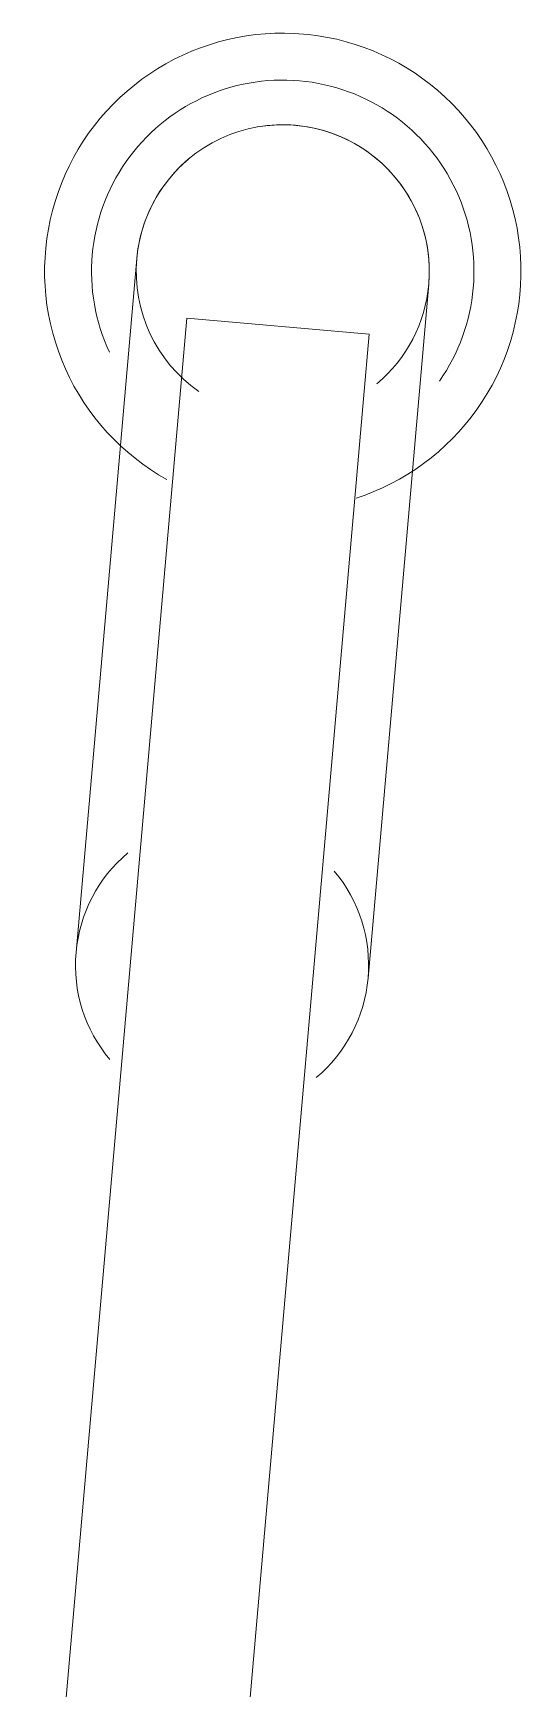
# Model space of a CAD drawing. Header units: metres. Extents: x 4238 to 4687, y -1 to 29.
# Drawn here: x 4650.75684 to 4650.77015, y 16.97696 to 17.02212 of the extents above; entities that cross this region are included whole.
import ezdxf

# ---------------------------------------------------------------- set-up
doc = ezdxf.new("R2010")
doc.units = ezdxf.units.M
doc.layers.add('Q-SPCQ', color=91, linetype='Continuous', lineweight=5)

# ---------------------------------------------------------------- blocks, each defined once
blk = doc.blocks.new('Static Line_Sayfa_Metal Deck_Pan Mount - Up to 15 _ pitch - Max 2 Users-1845519-SECTION - GRID A9-A10')
at = {"layer": 'Q-SPCQ'}
for p, q in [((4567.68349699903, 17.0159723758182), (4567.681839527318, 16.99704480888957)), ((4567.689809029157, 16.99634692606598), (4567.691466500868, 17.01527449299465)), ((4567.684860529587, 17.01434703171619), (4567.684706167687, 17.01258266711251)), ((4567.68984150308, 17.01391125300236), (4567.684860529589, 17.01434703171612)), ((4567.689687141179, 17.0121468883987), (4567.689841503078, 17.01391125300232)), ((4567.680667841567, 16.96642438832495), (4567.684706167688, 17.01258266711245)), ((4567.689687141178, 17.01214688839871), (4567.685648815057, 16.96598860961121))]:
    blk.add_line(p, q, dxfattribs=at)
at = {"layer": 'Q-SPCQ', "flags": 128}
for points in [[(4567.688048262278, 17.02209869994408), (4567.68778886757, 17.02211617487309), (4567.687528981541, 17.02212326280243), (4567.687269019951, 17.02211995239288), (4567.687009398683, 17.02210624894039), (4567.686750533077, 17.02208217436757), (4567.686492837262, 17.02204776718863), (4567.686236723495, 17.02200308244767), (4567.685982601507, 17.02194819163075), (4567.685730877835, 17.02188318255153), (4567.685481955186, 17.02180815921057), (4567.685236231781, 17.02172324162927), (4567.684994100727, 17.02162856565764), (4567.684755949381, 17.02152428275705), (4567.684522158734, 17.02141055975787), (4567.6842931028, 17.02128757859265), (4567.684069148024, 17.021155536005), (4567.683850652681, 17.02101464323493), (4567.683637966321, 17.02086512568078), (4567.683431429194, 17.02070722253877), (4567.683231371716, 17.02054118642023), (4567.683038113936, 17.02036728294753), (4567.682851965026, 17.02018579032914), (4567.682673222786, 17.01999699891451), (4567.68250217316, 17.01980121072965), (4567.682339089797, 17.01959873899389), (4567.682184233593, 17.01938990761879), (4567.682037852286, 17.01917505069004), (4567.681900180053, 17.01895451193289), (4567.681771437141, 17.01872864416226), (4567.681651829512, 17.01849780871844), (4567.681541548511, 17.0182623748889), (4567.681440770566, 17.01802271931749), (4567.681349656899, 17.01777922540209), (4567.681268353273, 17.01753228268094), (4567.681196989755, 17.01728228620979), (4567.681135680514, 17.01702963592959), (4567.68108452363, 17.01677473602692), (4567.681043600945, 17.01651799428727), (4567.681012977922, 17.01625982144265), (4567.680992703556, 17.0160006305145), (4567.68098281028, 17.01574083615307), (4567.680983313921, 17.01548085397388), (4567.680994213672, 17.01522109989297), (4567.6810154921, 17.01496198946144), (4567.681047115159, 17.01470393720071), (4567.681089032262, 17.01444735593938), (4567.681141176348, 17.01419265615273), (4567.681203464002, 17.01394024530605), (4567.681275795571, 17.01369052720288), (4567.681358055345, 17.01344390133887), (4567.681450111723, 17.01320076226285), (4567.681551817437, 17.01296149894544), (4567.681663009777, 17.01272649415694), (4567.681783510861, 17.01249612385484), (4567.681913127911, 17.01227075658251), (4567.682051653568, 17.01205075287949), (4567.682198866222, 17.01183646470478), (4567.682354530362, 17.01162823487376), (4567.68251839696, 17.01142639650972), (4567.682690203865, 17.01123127251101), (4567.68286967622, 17.01104317503436), (4567.68305652691, 17.01086240499563), (4567.683250457012, 17.01068925158836), (4567.68345115628, 17.01052399182102), (4567.68365830364, 17.01036689007398), (4567.683871567697, 17.01021819767654), (4567.684090607276, 17.01007815250482), (4567.684315071959, 17.00994697860119)], [(4567.688048262278, 17.02209869994407), (4567.687788867572, 17.02211617487309), (4567.687528981542, 17.02212326280243), (4567.687269019952, 17.02211995239287), (4567.687009398684, 17.02210624894038), (4567.686750533078, 17.02208217436756), (4567.686492837262, 17.02204776718861), (4567.686236723496, 17.02200308244767), (4567.685982601508, 17.02194819163075), (4567.685730877836, 17.02188318255152), (4567.685481955186, 17.02180815921056), (4567.685236231782, 17.02172324162926), (4567.684994100729, 17.02162856565763), (4567.684755949381, 17.02152428275703), (4567.684522158735, 17.02141055975784), (4567.684293102802, 17.02128757859264), (4567.684069148025, 17.021155536005), (4567.683850652682, 17.0210146432349), (4567.683637966321, 17.02086512568078), (4567.683431429195, 17.02070722253875), (4567.683231371717, 17.02054118642022), (4567.683038113937, 17.02036728294752), (4567.682851965027, 17.02018579032912), (4567.682673222786, 17.01999699891449), (4567.682502173162, 17.01980121072963), (4567.682339089799, 17.01959873899387), (4567.682184233594, 17.01938990761879), (4567.682037852287, 17.01917505069004), (4567.681900180053, 17.01895451193288), (4567.681771437141, 17.01872864416226), (4567.681651829513, 17.01849780871842), (4567.681541548512, 17.01826237488888), (4567.681440770566, 17.01802271931749), (4567.6813496569, 17.01777922540209), (4567.681268353273, 17.01753228268094), (4567.681196989756, 17.01728228620976), (4567.681135680515, 17.01702963592956), (4567.68108452363, 17.01677473602692), (4567.681043600945, 17.01651799428727), (4567.681012977922, 17.01625982144262), (4567.680992703557, 17.0160006305145), (4567.680982810281, 17.01574083615307), (4567.680983313921, 17.01548085397387), (4567.680994213673, 17.01522109989294), (4567.6810154921, 17.01496198946143), (4567.681047115159, 17.01470393720071), (4567.681089032262, 17.01444735593937), (4567.681141176349, 17.01419265615273), (4567.681203464002, 17.01394024530605), (4567.681275795572, 17.01369052720286), (4567.681358055345, 17.01344390133887), (4567.681450111725, 17.01320076226285), (4567.681551817438, 17.01296149894544), (4567.681663009777, 17.01272649415694), (4567.681783510861, 17.01249612385483), (4567.681913127912, 17.0122707565825), (4567.682051653569, 17.01205075287949), (4567.682198866223, 17.01183646470478), (4567.682354530362, 17.01162823487376), (4567.682518396961, 17.01142639650972), (4567.682690203866, 17.01123127251099), (4567.68286967622, 17.01104317503436), (4567.68305652691, 17.01086240499563), (4567.683250457014, 17.01068925158835), (4567.683451156282, 17.010523991821), (4567.68365830364, 17.01036689007398), (4567.683871567698, 17.01021819767654), (4567.684090607277, 17.01007815250481), (4567.68431507196, 17.0099469786012)], [(4567.68804826228, 17.02209869994409), (4567.687788867573, 17.0221161748731), (4567.687528981543, 17.02212326280242), (4567.687269019953, 17.02211995239288), (4567.687009398684, 17.02210624894038), (4567.686750533078, 17.02208217436758), (4567.686492837264, 17.02204776718864), (4567.686236723497, 17.02200308244768), (4567.685982601509, 17.02194819163076), (4567.685730877837, 17.02188318255153), (4567.685481955187, 17.02180815921058), (4567.685236231782, 17.02172324162927), (4567.684994100729, 17.02162856565765), (4567.684755949382, 17.02152428275704), (4567.684522158735, 17.02141055975786), (4567.684293102802, 17.02128757859264), (4567.684069148026, 17.021155536005), (4567.683850652683, 17.02101464323492), (4567.683637966322, 17.02086512568079), (4567.683431429195, 17.02070722253878), (4567.683231371717, 17.02054118642024), (4567.683038113937, 17.02036728294752), (4567.682851965028, 17.02018579032913), (4567.682673222786, 17.0199969989145), (4567.682502173162, 17.01980121072964), (4567.682339089799, 17.01959873899389), (4567.682184233595, 17.01938990761881), (4567.682037852288, 17.01917505069004), (4567.681900180054, 17.01895451193288), (4567.681771437143, 17.01872864416227), (4567.681651829513, 17.01849780871843), (4567.681541548513, 17.01826237488889), (4567.681440770567, 17.0180227193175), (4567.6813496569, 17.0177792254021), (4567.681268353273, 17.01753228268095), (4567.681196989757, 17.01728228620976), (4567.681135680516, 17.01702963592958), (4567.681084523631, 17.01677473602694), (4567.681043600945, 17.01651799428728), (4567.681012977924, 17.01625982144263), (4567.680992703557, 17.01600063051451), (4567.680982810281, 17.01574083615307), (4567.680983313923, 17.01548085397388), (4567.680994213674, 17.01522109989295), (4567.6810154921, 17.01496198946143), (4567.68104711516, 17.01470393720072), (4567.681089032264, 17.01444735593937), (4567.68114117635, 17.01419265615272), (4567.681203464002, 17.01394024530604), (4567.681275795572, 17.01369052720287), (4567.681358055346, 17.01344390133888), (4567.681450111725, 17.01320076226285), (4567.681551817439, 17.01296149894545), (4567.681663009779, 17.01272649415695), (4567.681783510862, 17.01249612385485), (4567.681913127912, 17.0122707565825), (4567.68205165357, 17.0120507528795), (4567.682198866224, 17.01183646470479), (4567.682354530363, 17.01162823487377), (4567.682518396962, 17.01142639650971), (4567.682690203866, 17.01123127251102), (4567.682869676221, 17.01104317503437), (4567.683056526911, 17.01086240499565), (4567.683250457014, 17.01068925158836), (4567.683451156282, 17.01052399182102), (4567.683658303641, 17.01036689007399), (4567.683871567698, 17.01021819767655), (4567.684090607277, 17.01007815250483), (4567.684315071961, 17.00994697860119)], [(4567.68804826228, 17.02209869994406), (4567.687788867573, 17.02211617487308), (4567.687528981543, 17.02212326280242), (4567.687269019953, 17.02211995239288), (4567.687009398685, 17.02210624894037), (4567.686750533079, 17.02208217436758), (4567.686492837264, 17.02204776718863), (4567.686236723498, 17.02200308244766), (4567.68598260151, 17.02194819163075), (4567.685730877838, 17.02188318255151), (4567.685481955187, 17.02180815921055), (4567.685236231784, 17.02172324162925), (4567.684994100729, 17.02162856565764), (4567.684755949383, 17.02152428275703), (4567.684522158736, 17.02141055975785), (4567.684293102803, 17.02128757859263), (4567.684069148026, 17.02115553600499), (4567.683850652684, 17.02101464323491), (4567.683637966323, 17.02086512568077), (4567.683431429195, 17.02070722253877), (4567.683231371718, 17.02054118642021), (4567.683038113939, 17.02036728294751), (4567.682851965028, 17.02018579032913), (4567.682673222787, 17.0199969989145), (4567.682502173163, 17.01980121072964), (4567.6823390898, 17.01959873899388), (4567.682184233596, 17.01938990761878), (4567.682037852288, 17.01917505069003), (4567.681900180055, 17.01895451193287), (4567.681771437143, 17.01872864416225), (4567.681651829513, 17.01849780871843), (4567.681541548513, 17.01826237488889), (4567.681440770568, 17.0180227193175), (4567.681349656901, 17.01777922540208), (4567.681268353275, 17.01753228268094), (4567.681196989757, 17.01728228620977), (4567.681135680516, 17.01702963592957), (4567.681084523632, 17.01677473602693), (4567.681043600946, 17.01651799428726), (4567.681012977924, 17.01625982144263), (4567.680992703558, 17.0160006305145), (4567.680982810281, 17.01574083615306), (4567.680983313923, 17.01548085397388), (4567.680994213675, 17.01522109989295), (4567.681015492101, 17.01496198946143), (4567.681047115161, 17.0147039372007), (4567.681089032264, 17.01444735593939), (4567.681141176351, 17.01419265615272), (4567.681203464003, 17.01394024530604), (4567.681275795573, 17.01369052720286), (4567.681358055347, 17.01344390133887), (4567.681450111726, 17.01320076226284), (4567.68155181744, 17.01296149894545), (4567.681663009779, 17.01272649415694), (4567.681783510863, 17.01249612385484), (4567.681913127914, 17.01227075658249), (4567.68205165357, 17.01205075287949), (4567.682198866224, 17.01183646470479), (4567.682354530363, 17.01162823487376), (4567.682518396962, 17.01142639650971), (4567.682690203866, 17.011231272511), (4567.682869676221, 17.01104317503437), (4567.683056526912, 17.01086240499564), (4567.683250457015, 17.01068925158834), (4567.683451156283, 17.01052399182101), (4567.683658303641, 17.01036689007399), (4567.683871567699, 17.01021819767653), (4567.684090607278, 17.01007815250481), (4567.684315071961, 17.00994697860119)], [(4567.688048262277, 17.02209869994409), (4567.68778886757, 17.02211617487311), (4567.687528981541, 17.02212326280245), (4567.68726901995, 17.0221199523929), (4567.687009398683, 17.0221062489404), (4567.686750533077, 17.02208217436759), (4567.686492837262, 17.02204776718865), (4567.686236723495, 17.02200308244769), (4567.685982601506, 17.02194819163077), (4567.685730877835, 17.02188318255154), (4567.685481955185, 17.02180815921059), (4567.68523623178, 17.0217232416293), (4567.684994100727, 17.02162856565766), (4567.684755949381, 17.02152428275707), (4567.684522158732, 17.02141055975788), (4567.6842931028, 17.02128757859267), (4567.684069148023, 17.02115553600502), (4567.683850652681, 17.02101464323494), (4567.68363796632, 17.0208651256808), (4567.683431429193, 17.02070722253879), (4567.683231371716, 17.02054118642025), (4567.683038113936, 17.02036728294754), (4567.682851965026, 17.02018579032915), (4567.682673222785, 17.01999699891453), (4567.68250217316, 17.01980121072967), (4567.682339089797, 17.01959873899393), (4567.682184233593, 17.01938990761881), (4567.682037852285, 17.01917505069006), (4567.681900180052, 17.0189545119329), (4567.68177143714, 17.01872864416228), (4567.681651829511, 17.01849780871846), (4567.68154154851, 17.01826237488892), (4567.681440770565, 17.01802271931751), (4567.681349656898, 17.0177792254021), (4567.681268353272, 17.01753228268096), (4567.681196989755, 17.0172822862098), (4567.681135680514, 17.01702963592962), (4567.68108452363, 17.01677473602694), (4567.681043600943, 17.01651799428729), (4567.681012977922, 17.01625982144266), (4567.680992703556, 17.01600063051452), (4567.68098281028, 17.01574083615307), (4567.68098331392, 17.01548085397389), (4567.680994213672, 17.01522109989298), (4567.681015492099, 17.01496198946146), (4567.681047115158, 17.01470393720073), (4567.681089032261, 17.01444735593941), (4567.681141176348, 17.01419265615275), (4567.681203464, 17.01394024530607), (4567.68127579557, 17.0136905272029), (4567.681358055344, 17.01344390133889), (4567.681450111723, 17.01320076226287), (4567.681551817436, 17.01296149894546), (4567.681663009776, 17.01272649415696), (4567.68178351086, 17.01249612385487), (4567.681913127911, 17.01227075658254), (4567.682051653568, 17.01205075287951), (4567.68219886622, 17.0118364647048), (4567.682354530361, 17.01162823487378), (4567.682518396959, 17.01142639650974), (4567.682690203864, 17.01123127251103), (4567.682869676219, 17.01104317503438), (4567.683056526909, 17.01086240499567), (4567.683250457012, 17.01068925158837), (4567.68345115628, 17.01052399182104), (4567.683658303638, 17.010366890074), (4567.683871567696, 17.01021819767656), (4567.684090607276, 17.01007815250484), (4567.684315071958, 17.00994697860122)], [(4567.689481544714, 17.00943870960192), (4567.689727268118, 17.0095236271832), (4567.689969399174, 17.00961830315483), (4567.69020755052, 17.00972258605545), (4567.690441341167, 17.00983630905462), (4567.690670397099, 17.00995929021985), (4567.690894351876, 17.01009133280748), (4567.691112847217, 17.01023222557757), (4567.691325533578, 17.0103817431317), (4567.691532070705, 17.01053964627371), (4567.691732128184, 17.01070568239226), (4567.691925385963, 17.01087958586494), (4567.692111534872, 17.01106107848336), (4567.692290277115, 17.01124986989798), (4567.692461326738, 17.01144565808283), (4567.692624410101, 17.01164812981861), (4567.692779266305, 17.01185696119367), (4567.692925647614, 17.01207181812243), (4567.693063319847, 17.0122923568796), (4567.693192062758, 17.01251822465022), (4567.693311670389, 17.01274906009404), (4567.693421951389, 17.0129844939236), (4567.693522729333, 17.013224149495), (4567.693613843001, 17.01346764341041), (4567.693695146627, 17.01371458613154), (4567.693766510143, 17.01396458260272), (4567.693827819385, 17.01421723288291), (4567.693878976269, 17.01447213278556), (4567.693919898956, 17.01472887452519), (4567.693950521978, 17.01498704736982), (4567.693970796344, 17.01524623829799), (4567.69398068962, 17.01550603265941), (4567.693980185979, 17.01576601483861), (4567.693969286226, 17.01602576891952), (4567.6939480078, 17.01628487935104), (4567.693916384741, 17.01654293161176), (4567.693874467638, 17.0167995128731), (4567.693822323551, 17.01705421265977), (4567.693760035899, 17.01730662350644), (4567.693687704328, 17.01755634160962), (4567.693605444554, 17.0178029674736), (4567.693513388176, 17.01804610654961), (4567.693411682462, 17.01828536986702), (4567.693300490122, 17.01852037465554), (4567.693179989039, 17.01875074495765), (4567.69305037199, 17.01897611222996), (4567.692911846331, 17.019196115933), (4567.692764633678, 17.01941040410769), (4567.692608969537, 17.01961863393873), (4567.692445102939, 17.01982047230275), (4567.692273296035, 17.02001559630149), (4567.69209382368, 17.02020369377814), (4567.69190697299, 17.02038446381685), (4567.691713042887, 17.02055761722413), (4567.691512343618, 17.02072287699148), (4567.691305196259, 17.02087997873852), (4567.691091932203, 17.02102867113596), (4567.690872892624, 17.02116871630768), (4567.690648427941, 17.0212998902113), (4567.690418897247, 17.02142198299654), (4567.690184667746, 17.02153479934099), (4567.689946114152, 17.02163815876259), (4567.689703618101, 17.02173189590825), (4567.689457567535, 17.02181586081861), (4567.689208356082, 17.02188991916767), (4567.688956382428, 17.02195395247793), (4567.688702049677, 17.02200785830967), (4567.688445764707, 17.02205155042513), (4567.688187937517, 17.02208495892619), (4567.688048262278, 17.02209869994408)], [(4567.689481544715, 17.00943870960191), (4567.689727268119, 17.0095236271832), (4567.689969399175, 17.00961830315482), (4567.69020755052, 17.00972258605543), (4567.690441341167, 17.00983630905461), (4567.690670397099, 17.00995929021985), (4567.690894351877, 17.01009133280748), (4567.691112847218, 17.01023222557755), (4567.691325533579, 17.0103817431317), (4567.691532070707, 17.01053964627371), (4567.691732128184, 17.01070568239227), (4567.691925385963, 17.01087958586493), (4567.692111534874, 17.01106107848334), (4567.692290277116, 17.01124986989795), (4567.692461326738, 17.01144565808283), (4567.692624410102, 17.01164812981859), (4567.692779266306, 17.01185696119366), (4567.692925647614, 17.01207181812242), (4567.693063319848, 17.01229235687959), (4567.693192062759, 17.01251822465024), (4567.693311670389, 17.01274906009403), (4567.693421951389, 17.01298449392358), (4567.693522729334, 17.01322414949497), (4567.693613843002, 17.01346764341041), (4567.693695146628, 17.01371458613154), (4567.693766510145, 17.01396458260271), (4567.693827819387, 17.01421723288289), (4567.69387897627, 17.01447213278555), (4567.693919898957, 17.01472887452519), (4567.693950521978, 17.01498704736982), (4567.693970796345, 17.01524623829798), (4567.693980689621, 17.01550603265941), (4567.69398018598, 17.01576601483861), (4567.693969286227, 17.01602576891952), (4567.693948007801, 17.01628487935104), (4567.693916384741, 17.01654293161175), (4567.693874467639, 17.01679951287308), (4567.693822323552, 17.01705421265977), (4567.6937600359, 17.01730662350643), (4567.693687704328, 17.0175563416096), (4567.693605444555, 17.0178029674736), (4567.693513388176, 17.01804610654962), (4567.693411682463, 17.01828536986702), (4567.693300490123, 17.01852037465554), (4567.69317998904, 17.01875074495762), (4567.69305037199, 17.01897611222996), (4567.692911846332, 17.01919611593297), (4567.692764633679, 17.01941040410768), (4567.692608969538, 17.01961863393874), (4567.692445102941, 17.01982047230274), (4567.692273296036, 17.02001559630149), (4567.69209382368, 17.02020369377814), (4567.69190697299, 17.02038446381682), (4567.691713042888, 17.02055761722412), (4567.691512343619, 17.02072287699147), (4567.69130519626, 17.02087997873852), (4567.691091932203, 17.02102867113596), (4567.690872892625, 17.02116871630768), (4567.690648427941, 17.0212998902113), (4567.690418897249, 17.02142198299654), (4567.690184667747, 17.02153479934099), (4567.689946114153, 17.02163815876255), (4567.689703618101, 17.02173189590823), (4567.689457567536, 17.02181586081858), (4567.689208356083, 17.02188991916767), (4567.688956382429, 17.02195395247792), (4567.688702049678, 17.02200785830967), (4567.688445764707, 17.02205155042512), (4567.688187937518, 17.0220849589262), (4567.688048262278, 17.02209869994407)], [(4567.689481544715, 17.00943870960192), (4567.68972726812, 17.00952362718321), (4567.689969399175, 17.00961830315482), (4567.69020755052, 17.00972258605544), (4567.690441341168, 17.00983630905461), (4567.6906703971, 17.00995929021986), (4567.690894351877, 17.01009133280749), (4567.691112847218, 17.01023222557757), (4567.69132553358, 17.01038174313171), (4567.691532070707, 17.01053964627372), (4567.691732128185, 17.01070568239226), (4567.691925385964, 17.01087958586495), (4567.692111534874, 17.01106107848335), (4567.692290277117, 17.01124986989797), (4567.69246132674, 17.01144565808285), (4567.692624410103, 17.0116481298186), (4567.692779266306, 17.01185696119368), (4567.692925647615, 17.01207181812244), (4567.693063319849, 17.01229235687961), (4567.69319206276, 17.01251822465023), (4567.693311670389, 17.01274906009405), (4567.69342195139, 17.0129844939236), (4567.693522729335, 17.01322414949498), (4567.693613843003, 17.01346764341042), (4567.693695146628, 17.01371458613153), (4567.693766510145, 17.01396458260272), (4567.693827819387, 17.01421723288291), (4567.69387897627, 17.01447213278555), (4567.693919898958, 17.01472887452522), (4567.693950521979, 17.01498704736983), (4567.693970796345, 17.01524623829798), (4567.693980689622, 17.01550603265942), (4567.69398018598, 17.0157660148386), (4567.693969286228, 17.01602576891953), (4567.693948007802, 17.01628487935105), (4567.693916384743, 17.01654293161177), (4567.693874467639, 17.0167995128731), (4567.693822323552, 17.01705421265978), (4567.693760035901, 17.01730662350644), (4567.69368770433, 17.01755634160961), (4567.693605444556, 17.01780296747359), (4567.693513388177, 17.01804610654962), (4567.693411682464, 17.01828536986702), (4567.693300490124, 17.01852037465555), (4567.693179989041, 17.01875074495762), (4567.693050371991, 17.01897611222997), (4567.692911846332, 17.01919611593298), (4567.692764633679, 17.01941040410768), (4567.692608969538, 17.01961863393872), (4567.692445102941, 17.01982047230276), (4567.692273296037, 17.0200155963015), (4567.692093823681, 17.02020369377813), (4567.691906972991, 17.02038446381684), (4567.691713042889, 17.02055761722414), (4567.69151234362, 17.02072287699148), (4567.691305196261, 17.02087997873851), (4567.691091932204, 17.02102867113597), (4567.690872892625, 17.0211687163077), (4567.690648427942, 17.02129989021131), (4567.690418897248, 17.02142198299654), (4567.690184667747, 17.021534799341), (4567.689946114153, 17.02163815876258), (4567.689703618102, 17.02173189590824), (4567.689457567536, 17.0218158608186), (4567.689208356084, 17.02188991916768), (4567.68895638243, 17.02195395247792), (4567.688702049679, 17.02200785830968), (4567.688445764708, 17.02205155042514), (4567.688187937519, 17.02208495892621), (4567.68804826228, 17.02209869994409)], [(4567.689481544716, 17.0094387096019), (4567.689727268121, 17.00952362718319), (4567.689969399175, 17.00961830315482), (4567.690207550521, 17.00972258605544), (4567.690441341168, 17.00983630905461), (4567.690670397101, 17.00995929021986), (4567.690894351878, 17.01009133280748), (4567.691112847219, 17.01023222557756), (4567.691325533581, 17.0103817431317), (4567.691532070708, 17.01053964627372), (4567.691732128186, 17.01070568239224), (4567.691925385965, 17.01087958586495), (4567.692111534876, 17.01106107848335), (4567.692290277118, 17.01124986989796), (4567.69246132674, 17.01144565808282), (4567.692624410103, 17.0116481298186), (4567.692779266307, 17.01185696119367), (4567.692925647616, 17.01207181812243), (4567.693063319849, 17.01229235687961), (4567.69319206276, 17.01251822465021), (4567.693311670389, 17.01274906009404), (4567.693421951391, 17.01298449392359), (4567.693522729336, 17.01322414949498), (4567.693613843003, 17.0134676434104), (4567.693695146629, 17.01371458613153), (4567.693766510146, 17.01396458260272), (4567.693827819387, 17.0142172328829), (4567.693878976271, 17.01447213278554), (4567.693919898958, 17.01472887452518), (4567.69395052198, 17.01498704736982), (4567.693970796345, 17.01524623829797), (4567.693980689622, 17.01550603265941), (4567.693980185982, 17.0157660148386), (4567.693969286229, 17.01602576891952), (4567.693948007802, 17.01628487935105), (4567.693916384743, 17.01654293161175), (4567.693874467641, 17.01679951287309), (4567.693822323553, 17.01705421265978), (4567.693760035901, 17.01730662350644), (4567.69368770433, 17.01755634160961), (4567.693605444557, 17.0178029674736), (4567.693513388178, 17.01804610654962), (4567.693411682464, 17.01828536986701), (4567.693300490125, 17.01852037465555), (4567.693179989042, 17.01875074495763), (4567.693050371991, 17.01897611222996), (4567.692911846333, 17.01919611593298), (4567.69276463368, 17.01941040410767), (4567.692608969539, 17.01961863393871), (4567.692445102942, 17.01982047230275), (4567.692273296037, 17.02001559630148), (4567.692093823681, 17.02020369377813), (4567.691906972992, 17.02038446381684), (4567.691713042889, 17.02055761722411), (4567.69151234362, 17.02072287699148), (4567.691305196262, 17.02087997873851), (4567.691091932204, 17.02102867113594), (4567.690872892626, 17.02116871630767), (4567.690648427943, 17.0212998902113), (4567.690418897249, 17.02142198299653), (4567.690184667747, 17.02153479934098), (4567.689946114154, 17.02163815876257), (4567.689703618103, 17.02173189590826), (4567.689457567537, 17.02181586081859), (4567.689208356084, 17.02188991916768), (4567.68895638243, 17.02195395247791), (4567.68870204968, 17.02200785830967), (4567.688445764708, 17.02205155042511), (4567.68818793752, 17.02208495892621), (4567.68804826228, 17.02209869994406)], [(4567.689481544713, 17.00943870960193), (4567.689727268117, 17.00952362718322), (4567.689969399172, 17.00961830315486), (4567.690207550518, 17.00972258605547), (4567.690441341165, 17.00983630905466), (4567.690670397098, 17.00995929021987), (4567.690894351875, 17.0100913328075), (4567.691112847217, 17.01023222557759), (4567.691325533578, 17.01038174313172), (4567.691532070705, 17.01053964627375), (4567.691732128183, 17.01070568239227), (4567.691925385963, 17.01087958586496), (4567.692111534872, 17.01106107848338), (4567.692290277113, 17.01124986989799), (4567.692461326738, 17.01144565808285), (4567.692624410101, 17.01164812981863), (4567.692779266305, 17.01185696119369), (4567.692925647613, 17.01207181812246), (4567.693063319846, 17.01229235687962), (4567.693192062758, 17.01251822465026), (4567.693311670388, 17.01274906009407), (4567.693421951388, 17.01298449392362), (4567.693522729332, 17.01322414949501), (4567.693613843, 17.01346764341043), (4567.693695146625, 17.01371458613156), (4567.693766510142, 17.01396458260274), (4567.693827819385, 17.01421723288293), (4567.693878976268, 17.01447213278559), (4567.693919898956, 17.01472887452523), (4567.693950521976, 17.01498704736987), (4567.693970796342, 17.015246238298), (4567.693980689619, 17.01550603265943), (4567.693980185978, 17.01576601483863), (4567.693969286226, 17.01602576891955), (4567.6939480078, 17.01628487935106), (4567.69391638474, 17.01654293161177), (4567.693874467637, 17.01679951287312), (4567.69382232355, 17.01705421265979), (4567.693760035898, 17.01730662350645), (4567.693687704327, 17.01755634160966), (4567.693605444553, 17.01780296747364), (4567.693513388175, 17.01804610654964), (4567.693411682461, 17.01828536986705), (4567.693300490121, 17.01852037465556), (4567.693179989038, 17.01875074495766), (4567.693050371988, 17.01897611222998), (4567.692911846329, 17.01919611593301), (4567.692764633677, 17.0194104041077), (4567.692608969536, 17.01961863393876), (4567.692445102938, 17.01982047230277), (4567.692273296034, 17.02001559630151), (4567.692093823678, 17.02020369377816), (4567.691906972989, 17.02038446381686), (4567.691713042886, 17.02055761722415), (4567.691512343618, 17.02072287699151), (4567.691305196259, 17.02087997873854), (4567.691091932202, 17.02102867113598), (4567.690872892623, 17.0211687163077), (4567.690648427939, 17.02129989021132), (4567.690418897247, 17.02142198299656), (4567.690184667745, 17.02153479934101), (4567.689946114151, 17.02163815876261), (4567.689703618101, 17.02173189590829), (4567.689457567535, 17.02181586081862), (4567.689208356082, 17.02188991916769), (4567.688956382427, 17.02195395247794), (4567.688702049676, 17.02200785830969), (4567.688445764706, 17.02205155042515), (4567.688187937517, 17.02208495892622), (4567.688048262277, 17.02209869994409)]]:
    blk.add_lwpolyline(points, dxfattribs=at)
at = {"layer": 'Q-SPCQ'}
for centre, radius, start, end in [((4567.687481749949, 17.01562343440621), 0.005219127931042192, 85.00000000178477, 204.9999999992388), ((4567.687481749949, 17.01562343440621), 0.005219127930977798, 85.00000000172317, 204.999999998967), ((4567.68748174995, 17.01562343440621), 0.005219127931426561, 85.00000000214774, 205.000000000855), ((4567.68748174995, 17.01562343440621), 0.005219127931883833, 85.00000000258673, 205.0000000027916), ((4567.68748174995, 17.0156234344062), 0.005219127931042192, 85.00000000178315, 204.9999999991961), ((4567.68748174995, 17.0156234344062), 0.005219127930977798, 85.00000000172317, 204.9999999989315), ((4567.687481749951, 17.0156234344062), 0.005219127931042192, 85.00000000178622, 204.9999999992097), ((4567.687481749951, 17.0156234344062), 0.005219127931883833, 85.00000000258676, 205.0000000027413), ((4567.687481749948, 17.01562343440623), 0.005219127930657822, 84.99999999147337, 204.9999999975935), ((4567.687481749948, 17.01562343440623), 0.005219127931660844, 84.99999999588414, 204.9999999966322), ((4567.687481749949, 17.01562343440621), 0.005219127931883833, 324.9999999977684, 85.00000000258676), ((4567.687481749949, 17.01562343440621), 0.005219127931499439, 324.9999999997497, 85.00000000222063), ((4567.68748174995, 17.01562343440621), 0.005219127931883833, 324.9999999977198, 85.00000000258645), ((4567.68748174995, 17.01562343440621), 0.005219127931499439, 324.9999999997282, 85.0000000022153), ((4567.68748174995, 17.0156234344062), 0.005219127931883833, 324.9999999977684, 85.00000000258676), ((4567.68748174995, 17.0156234344062), 0.005219127932021103, 324.9999999970739, 85.00000000271508), ((4567.687481749951, 17.0156234344062), 0.005219127930977798, 324.9999999967148, 85.00000000172317), ((4567.687481749951, 17.0156234344062), 0.005219127930754425, 324.9999999978656, 85.00000000151053), ((4567.687481749948, 17.01562343440623), 0.005219127931662203, 325.0000000006259, 84.99999999590358), ((4567.687481749948, 17.01562343440623), 0.005219127931499439, 324.9999999997497, 84.99999999227417), ((4567.687481749949, 17.0156234344063), 0.003999999999682728, 355.0000000000491, 175.0000000011848), ((4567.687481749948, 17.01562343440638), 0.003999999999790166, 355.0000000010473, 100.0000000011853), ((4567.687481749948, 17.01562343440638), 0.004000000000041366, 130.0000000142532, 174.9954212294456), ((4567.687481749949, 17.0156234344063), 0.004000000000773027, 174.9999999959439, 235.0000000031647), ((4567.687481749948, 17.01562343440638), 0.004000000000543499, 174.9999999989782, 235.0000000009357), ((4567.687481749949, 17.0156234344063), 0.003999999998922461, 310.0000000059803, 355.0000000009941), ((4567.687481749948, 17.01562343440638), 0.00400000000013859, 309.9999999974146, 354.9954212320697), ((4567.685824278236, 16.99669586747773), 0.003999999998337849, 130.0000000001243, 174.9954212343602), ((4567.685824278236, 16.99669586747773), 0.004000000000773027, 354.9999999959435, 40.00000000744134), ((4567.685824278236, 16.99669586747773), 0.003999999999682728, 175.0000000000494, 220.0000000095735), ((4567.685824278236, 16.99669586747773), 0.003999999999619175, 310.0000000010662, 354.9954212338507)]:
    blk.add_arc(centre, radius, start, end, dxfattribs=at)

msp = doc.modelspace()

# ---------------------------------------------------------------- block references
at = {"layer": 'Q-SPCQ'}
msp.add_blockref('Static Line_Sayfa_Metal Deck_Pan Mount - Up to 15 _ pitch - Max 2 Users-1845519-SECTION - GRID A9-A10', (83.07616988963018, 0), dxfattribs=at)

doc.saveas('drawing.dxf')
